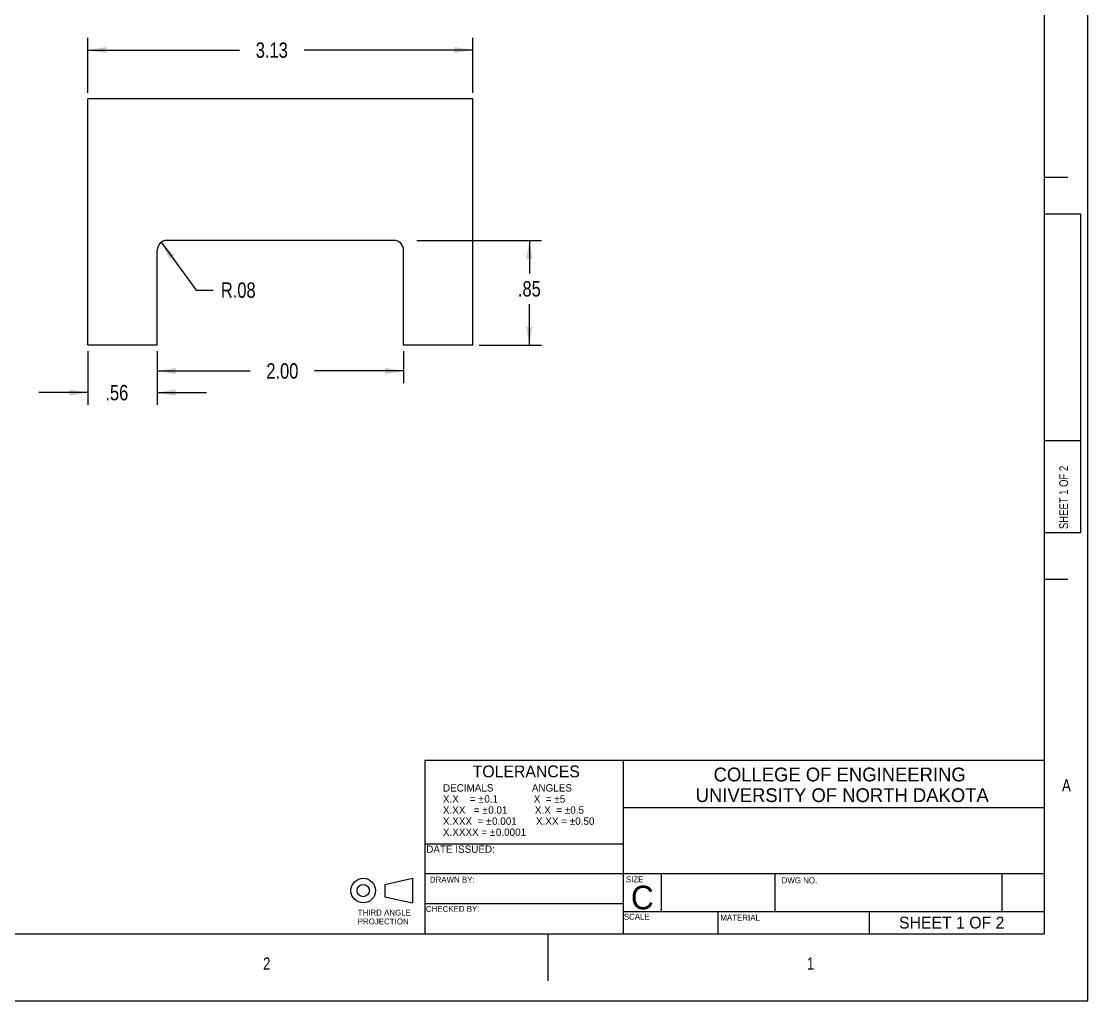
# Model space of a CAD drawing. Header units: inches. Extents: x 0 to 22, y 0 to 17.
# Drawn here: x 11.18 to 22, y 0 to 9.94 of the extents above; entities that cross this region are included whole.
import ezdxf

# ---------------------------------------------------------------- set-up
doc = ezdxf.new("R2010")
doc.units = ezdxf.units.IN
doc.header["$LTSCALE"] = 1.21
doc.header["$MEASUREMENT"] = 0
doc.layers.get('0').update_dxf_attribs({"linetype": 'CONTINUOUS'})
doc.styles.get("Standard").update_dxf_attribs({"font": 'txt', "width": 0.8})
doc.styles.add('TEXTSTYLE_2', font='bluprntb.ttf')
doc.styles.add('TEXTSTYLE_3', font='bluprnt.ttf')
doc.dimstyles.new('DIMSTYLE_1', dxfattribs={"dimtxt": 0.15625, "dimasz": 0.1875, "dimexe": 0.125, "dimexo": 0.0625, "dimgap": 0.078125, "dimtad": 0, "dimtih": 1, "dimtoh": 1, "dimlfac": 0.8, "dimzin": 4, "dimdsep": 46, "dimtxsty": 'STANDARD', "dimblk": '_FILLED', "dimblk1": '_FILLED', "dimblk2": '_FILLED', "dimcen": 0.09, "dimazin": 1, "dimtfac": 1, "dimtofl": 0, "dimtmove": 0, "dimatfit": 3, "dimldrblk": '_FILLED', "dimfxl": 1, "dimtolj": 1, "dimtzin": 4, "dimarcsym": 0})
doc.dimstyles.new('DIMSTYLE_2', dxfattribs={"dimtxt": 0.15625, "dimasz": 0.1875, "dimexe": 0.125, "dimexo": 0.0625, "dimgap": 0.09, "dimtad": 0, "dimtih": 1, "dimtoh": 1, "dimlfac": 0.8, "dimzin": 4, "dimdsep": 46, "dimtxsty": 'STANDARD', "dimblk": '_FILLED', "dimblk1": '_FILLED', "dimblk2": '_FILLED', "dimcen": 0.09, "dimazin": 1, "dimtfac": 1, "dimtofl": 0, "dimtmove": 0, "dimatfit": 3, "dimldrblk": '_FILLED', "dimfxl": 1, "dimtolj": 1, "dimtzin": 4, "dimarcsym": 0})

# ---------------------------------------------------------------- blocks, each defined once
blk = doc.blocks.new('_FILLED')
at = {"color": 0, "linetype": 'BYBLOCK'}
blk.add_solid([(0, 0), (-1, 0.167), (-1, -0.167)], dxfattribs=at)
blk = doc.blocks.new('*D0')
at = {"color": 7, "linetype": 'CONTINUOUS'}
for p, q in [((11.853, 9.219), (11.853, 9.777)), ((15.759, 9.219), (15.759, 9.777)), ((11.853, 9.652), (13.39, 9.652)), ((15.759, 9.652), (14.047, 9.652))]:
    blk.add_line(p, q, dxfattribs=at)
at = {"color": 7, "linetype": 'CONTINUOUS', "xscale": 0.1875, "yscale": 0.1875, "zscale": 0.1875, "rotation": 180}
blk.add_blockref('_FILLED', (11.853, 9.652), dxfattribs=at)
at = {"color": 7, "linetype": 'CONTINUOUS', "xscale": 0.1875, "yscale": 0.1875, "zscale": 0.1875}
blk.add_blockref('_FILLED', (15.759, 9.652), dxfattribs=at)
at = {"color": 7, "linetype": 'CONTINUOUS', "insert": (13.719, 9.73), "char_height": 0.1562, "width": 0.5, "attachment_point": 2, "line_spacing_factor": 0.9}
blk.add_mtext('3.13', dxfattribs=at)
blk = doc.blocks.new('*D4')
at = {"color": 7, "linetype": 'CONTINUOUS'}
for p, q in [((12.556, 6.594), (12.556, 6.269)), ((15.056, 6.594), (15.056, 6.269)), ((12.556, 6.394), (13.498, 6.394)), ((15.056, 6.394), (14.154, 6.394))]:
    blk.add_line(p, q, dxfattribs=at)
at = {"color": 7, "linetype": 'CONTINUOUS', "xscale": 0.1875, "yscale": 0.1875, "zscale": 0.1875, "rotation": 180}
blk.add_blockref('_FILLED', (12.556, 6.394), dxfattribs=at)
at = {"color": 7, "linetype": 'CONTINUOUS', "xscale": 0.1875, "yscale": 0.1875, "zscale": 0.1875}
blk.add_blockref('_FILLED', (15.056, 6.394), dxfattribs=at)
at = {"color": 7, "linetype": 'CONTINUOUS', "insert": (13.826, 6.472), "char_height": 0.1562, "width": 0.5, "attachment_point": 2, "line_spacing_factor": 0.9}
blk.add_mtext('2.00', dxfattribs=at)
blk = doc.blocks.new('*D5')
at = {"color": 7, "linetype": 'CONTINUOUS'}
for p, q in [((12.597, 7.7), (12.952, 7.215)), ((12.952, 7.215), (13.124, 7.215))]:
    blk.add_line(p, q, dxfattribs=at)
at = {"color": 7, "linetype": 'CONTINUOUS', "xscale": 0.1875, "yscale": 0.1875, "zscale": 0.1875, "rotation": 126.167531704}
blk.add_blockref('_FILLED', (12.597, 7.7), dxfattribs=at)
at = {"color": 7, "linetype": 'CONTINUOUS', "insert": (13.202, 7.293), "char_height": 0.1562, "width": 0.5, "attachment_point": 1, "line_spacing_factor": 0.9}
blk.add_mtext('R.08', dxfattribs=at)
blk = doc.blocks.new('*D6')
at = {"color": 7, "linetype": 'CONTINUOUS'}
for p, q in [((15.191, 7.719), (16.458, 7.719)), ((16.333, 7.719), (16.333, 7.385)), ((16.333, 6.657), (16.333, 7.072)), ((15.822, 6.657), (16.458, 6.657))]:
    blk.add_line(p, q, dxfattribs=at)
at = {"color": 7, "linetype": 'CONTINUOUS', "xscale": 0.1875, "yscale": 0.1875, "zscale": 0.1875}
for p, rotation in [((16.333, 7.719), 90), ((16.333, 6.657), 270)]:
    blk.add_blockref('_FILLED', p, dxfattribs=dict(at, rotation=rotation))
at = {"color": 7, "linetype": 'CONTINUOUS', "insert": (16.333, 7.306), "char_height": 0.1562, "width": 0.375, "attachment_point": 2, "line_spacing_factor": 0.9}
blk.add_mtext('.85', dxfattribs=at)
blk = doc.blocks.new('*D15')
at = {"color": 7, "linetype": 'CONTINUOUS'}
for p, q in [((11.853, 6.594), (11.853, 6.049)), ((12.556, 6.594), (12.556, 6.049)), ((11.853, 6.174), (11.353, 6.174)), ((12.556, 6.174), (13.056, 6.174))]:
    blk.add_line(p, q, dxfattribs=at)
at = {"color": 7, "linetype": 'CONTINUOUS', "xscale": 0.1875, "yscale": 0.1875, "zscale": 0.1875}
blk.add_blockref('_FILLED', (11.853, 6.174), dxfattribs=at)
at = {"color": 7, "linetype": 'CONTINUOUS', "xscale": 0.1875, "yscale": 0.1875, "zscale": 0.1875, "rotation": 180}
blk.add_blockref('_FILLED', (12.556, 6.174), dxfattribs=at)
at = {"color": 7, "linetype": 'CONTINUOUS', "insert": (12.146, 6.252), "char_height": 0.1562, "width": 0.375, "attachment_point": 2, "line_spacing_factor": 0.9}
blk.add_mtext('.56', dxfattribs=at)

msp = doc.modelspace()

# ---------------------------------------------------------------- linework, layer by layer
at = {"color": 7, "linetype": 'CONTINUOUS'}
for p, q in [((22, 0), (22, 17)), ((21.56, 16.28), (21.56, 0.68)), ((11.8532, 6.657), (11.8532, 9.157)), ((15.7595, 9.157), (11.8532, 9.157)), ((15.7595, 6.657), (15.7595, 9.157)), ((21.56, 8.36), (21.8, 8.36)), ((21.56, 7.9908), (21.9272, 7.9908)), ((21.9272, 7.9908), (21.9272, 4.7517)), ((14.9564, 7.7195), (12.6564, 7.7195)), ((12.5564, 6.657), (12.5564, 7.6195)), ((15.0564, 6.657), (15.0564, 7.6195)), ((12.5564, 6.657), (11.8532, 6.657)), ((15.7595, 6.657), (15.0564, 6.657)), ((21.56, 5.6862), (21.9272, 5.6862)), ((21.9272, 4.7517), (21.56, 4.7517)), ((21.56, 4.28), (21.8, 4.28)), ((21.56, 2.4387), (15.272, 2.4387)), ((15.272, 2.4387), (15.272, 0.68)), ((17.288, 0.68), (17.288, 2.4387)), ((21.56, 1.9587), (17.288, 1.9587)), ((17.288, 1.5901), (15.272, 1.5901)), ((14.8658, 1.1806), (15.147, 1.2431)), ((15.147, 1.2431), (15.147, 0.9931)), ((21.56, 1.2867), (15.272, 1.2867)), ((17.672, 1.2867), (17.672, 0.9027)), ((18.824, 1.2867), (18.824, 0.9027)), ((21.128, 1.2867), (21.128, 0.9027)), ((14.8658, 1.1806), (14.8658, 1.0556)), ((14.8658, 1.0556), (15.147, 0.9931)), ((17.288, 0.9834), (15.272, 0.9834)), ((21.56, 0.9027), (17.288, 0.9027)), ((18.248, 0.68), (18.248, 0.9027)), ((19.784, 0.68), (19.784, 0.9027)), ((0.44, 0.68), (21.56, 0.68)), ((16.52, 0.68), (16.52, 0.2)), ((0, 0), (22, 0))]:
    msp.add_line(p, q, dxfattribs=at)
for radius in [0.125, 0.0625]:
    msp.add_circle((14.647, 1.1181), radius, dxfattribs=at)
for centre, start, end in [((12.6564, 7.6195), 90, 180), ((14.9564, 7.6195), 0, 90)]:
    msp.add_arc(centre, 0.1, start, end, dxfattribs=at)

# ---------------------------------------------------------------- texts
at = {"color": 7, "linetype": 'CONTINUOUS', "insert": (21.7112, 4.7886), "char_height": 0.09, "width": 0.864, "attachment_point": 1, "rotation": 90, "line_spacing_factor": 0.9}
msp.add_mtext('SHEET 1 OF 2', dxfattribs=at)
at = {"color": 7, "linetype": 'CONTINUOUS', "line_spacing_factor": 0.9}
for s, insert, char_height, width, attachment_point, style in [('TOLERANCES', (15.7577, 2.3879), 0.12, 1.101313, 1, 'TEXTSTYLE_2'), (' COLLEGE OF ENGINEERING\\P  UNIVERSITY OF NORTH DAKOTA', (19.4566, 2.3667), 0.14, 3.327568, 2, 'TEXTSTYLE_2'), ('DECIMALS              ANGLES\\PX.X    = \\fgdt;{\\W1.0;{\\fgdt;`}}\\fBlueprint MT;{\\ftxt;\\W0.0001;\\H0.0001;\\~}{\\ftxt;\\W0.1666666667;\\H0.075; }0.1             X  = \\fgdt;{\\W1.0;{\\fgdt;`}}\\fBlueprint MT;5 \\PX.XX   = \\fgdt;{\\W1.0;{\\fgdt;`}}\\fBlueprint MT;{\\ftxt;\\W0.0001;\\H0.0001;\\~}{\\ftxt;\\W0.1666666667;\\H0.075; }0.01          X.X  = \\fgdt;{\\W1.0;{\\fgdt;`}}\\fBlueprint MT;0.5\\PX.XXX  = \\fgdt;{\\W1.0;{\\fgdt;`}}\\fBlueprint MT;{\\ftxt;\\W0.0001;\\H0.0001;\\~}{\\ftxt;\\W0.1666666667;\\H0.075; }0.001       X.XX = \\fgdt;{\\W1.0;{\\fgdt;`}}\\fBlueprint MT;0.50\\PX.XXXX = \\fgdt;{\\W1.0;{\\fgdt;`}}\\fBlueprint MT;{\\ftxt;\\W0.0001;\\H0.0001;\\~}{\\ftxt;\\W0.1666666667;\\H0.075; }0.0001', (15.456, 2.1983), 0.075, 1.704585, 1, 'TEXTSTYLE_3'), ('DATE ISSUED:', (15.2863, 1.5763), 0.075, 0.712934, 1, 'TEXTSTYLE_2'), ('DRAWN BY:', (15.5511, 1.2588), 0.06, 0.495058, 2, 'TEXTSTYLE_2'), ('SIZE', (17.402, 1.2616), 0.06, 0.162625, 2, 'TEXTSTYLE_3'), ('DWG NO.', (19.0746, 1.2522), 0.06, 0.407954, 2, 'TEXTSTYLE_3'), ('C', (17.364, 1.1676), 0.24, 0.23444, 1, 'TEXTSTYLE_3'), ('THIRD ANGLE\\PPROJECTION', (14.5909, 0.9243), 0.06, 0.557838, 1, 'TEXTSTYLE_3'), ('CHECKED BY:', (15.5549, 0.9622), 0.06, 0.533514, 2, 'TEXTSTYLE_3'), ('SCALE', (17.4229, 0.8818), 0.06, 0.24834, 2, 'TEXTSTYLE_3'), ('MATERIAL', (18.4725, 0.8734), 0.06, 0.401467, 2, 'TEXTSTYLE_3'), ('SHEET 1 OF 2', (20.085, 0.8527), 0.12, 1.026718, 1, 'TEXTSTYLE_3')]:
    msp.add_mtext(s, dxfattribs=dict(at, insert=insert, char_height=char_height, width=width, attachment_point=attachment_point, style=style))
at = {"color": 7, "linetype": 'CONTINUOUS', "char_height": 0.125, "width": 0.1, "attachment_point": 1, "line_spacing_factor": 0.9}
for s, insert in [('A', (21.7397, 2.2494)), ('2', (13.6304, 0.4394)), ('1', (19.1504, 0.4394))]:
    msp.add_mtext(s, dxfattribs=dict(at, insert=insert))

# ---------------------------------------------------------------- dimensions: what is measured, and where the dimension line sits
at = {"color": 7, "linetype": 'CONTINUOUS'}
for base, p1, p2, angle, picture, middle in [((11.8532474368, 9.6523469549), (15.7594974368, 9.1569667849), (11.8532474368, 9.1569667849), 180, '*D0', (13.7224865723, 9.6523470154)), ((16.3333, 7.7195), (15.7595, 6.657), (15.1289, 7.7195), 90, '*D6', (16.3489, 7.2283))]:
    dim = msp.add_linear_dim(base=base, p1=p1, p2=p2, angle=angle, dimstyle='DIMSTYLE_1', dxfattribs=at)
    dim.commit()
    dim.dimension.update_dxf_attribs({"geometry": picture, "text_midpoint": middle, "dimtype": 160})
dim = msp.add_radius_dim(center=(12.6564, 7.6195), mpoint=(12.5974, 7.7002), text='R<>', dimstyle='DIMSTYLE_2', override={"dimpost": '<>'}, dxfattribs=at)
dim.commit()
dim.dimension.update_dxf_attribs({"geometry": '*D5', "text_midpoint": (13.4522, 7.2148), "dimtype": 164})
for base, p1, p2, picture, middle in [((12.5564, 6.1739), (11.8532, 6.657), (12.5564, 6.657), '*D15', (12.1578, 6.1739)), ((15.0564, 6.394), (12.5564, 6.657), (15.0564, 6.657), '*D4', (13.8258, 6.394))]:
    dim = msp.add_linear_dim(base=base, p1=p1, p2=p2, dimstyle='DIMSTYLE_1', dxfattribs=at)
    dim.commit()
    dim.dimension.update_dxf_attribs({"geometry": picture, "text_midpoint": middle, "dimtype": 160})

doc.saveas('drawing.dxf')
